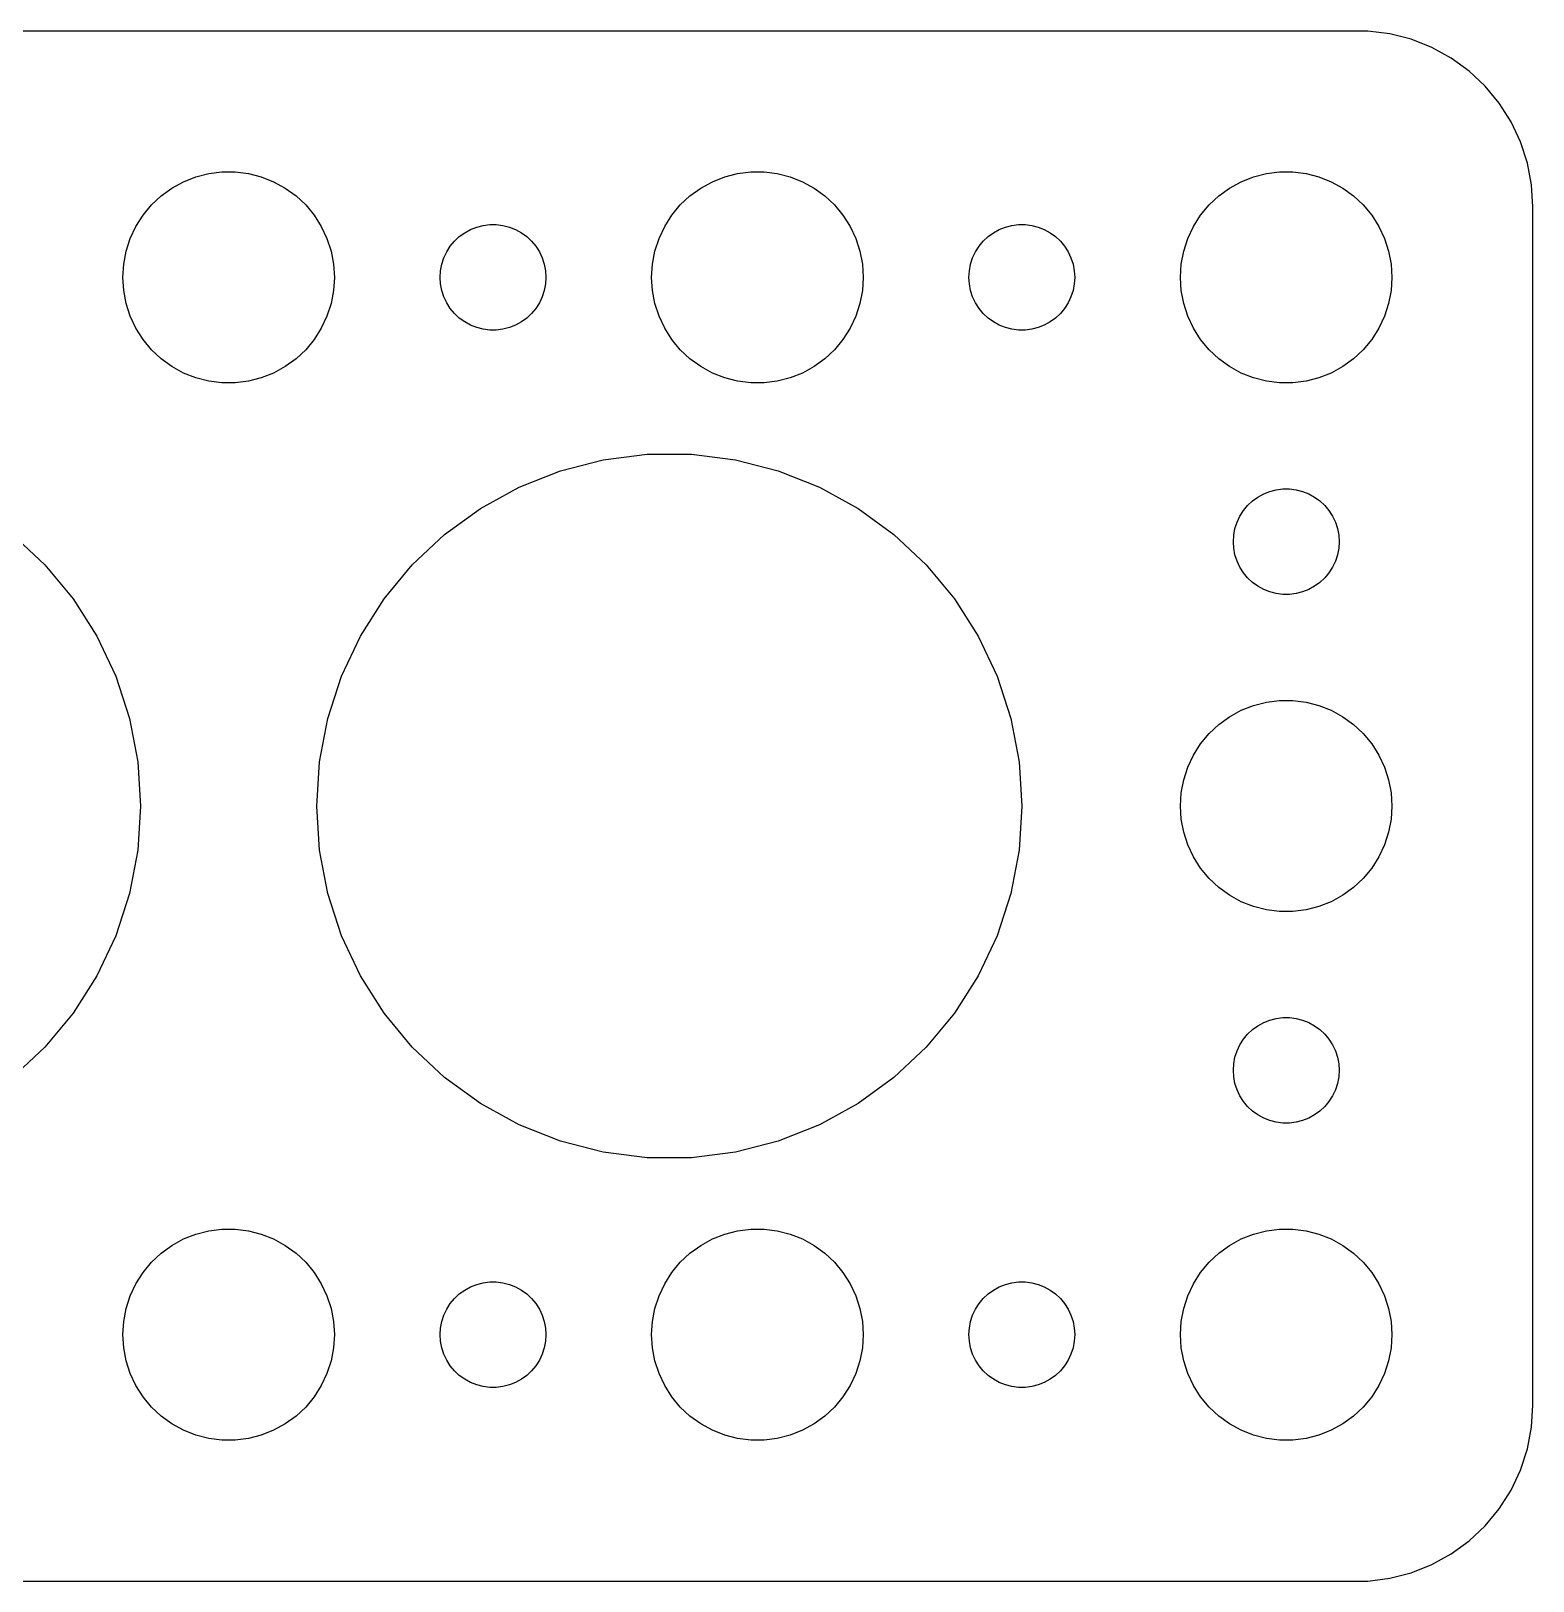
# Model space of a CAD drawing. Header units: metres. Extents: x -74 to 74, y 32 to 76.
# Drawn here: x 31.89 to 74.5, y 32.01 to 75.99 of the extents above; entities that cross this region are included whole.
import ezdxf

# ---------------------------------------------------------------- set-up
doc = ezdxf.new("R2010")
doc.units = ezdxf.units.M

msp = doc.modelspace()

# ---------------------------------------------------------------- linework, layer by layer
for p, q in [((69.8139, 75.9901), (-69.8139, 75.9901)), ((70.4369, 75.9114), (69.8139, 75.9901)), ((71.0451, 75.7553), (70.4369, 75.9114)), ((71.6289, 75.5241), (71.0451, 75.7553)), ((72.1791, 75.2216), (71.6289, 75.5241)), ((72.6871, 74.8526), (72.1791, 75.2216)), ((73.1448, 74.4227), (72.6871, 74.8526)), ((73.5451, 73.9389), (73.1448, 74.4227)), ((73.8815, 73.4088), (73.5451, 73.9389)), ((74.1489, 72.8406), (73.8815, 73.4088)), ((74.3429, 72.2434), (74.1489, 72.8406)), ((74.4606, 71.6267), (74.3429, 72.2434)), ((35.8925, 71.533), (36.2227, 71.7145)), ((36.2227, 71.7145), (36.5729, 71.8532)), ((36.5729, 71.8532), (36.9379, 71.9469)), ((36.9379, 71.9469), (37.3116, 71.9941)), ((37.3116, 71.9941), (37.6884, 71.9941)), ((37.6884, 71.9941), (38.0621, 71.9469)), ((38.0621, 71.9469), (38.427, 71.8532)), ((38.427, 71.8532), (38.7773, 71.7145)), ((38.7773, 71.7145), (39.1075, 71.533)), ((50.8925, 71.533), (51.2227, 71.7145)), ((51.2227, 71.7145), (51.5729, 71.8532)), ((51.5729, 71.8532), (51.9379, 71.9469)), ((51.9379, 71.9469), (52.3116, 71.9941)), ((52.3116, 71.9941), (52.6884, 71.9941)), ((52.6884, 71.9941), (53.0621, 71.9469)), ((53.0621, 71.9469), (53.427, 71.8532)), ((53.427, 71.8532), (53.7773, 71.7145)), ((53.7773, 71.7145), (54.1075, 71.533)), ((65.8925, 71.533), (66.2227, 71.7145)), ((66.2227, 71.7145), (66.573, 71.8532)), ((66.573, 71.8532), (66.9379, 71.9469)), ((66.9379, 71.9469), (67.3116, 71.9941)), ((67.3116, 71.9941), (67.6884, 71.9941)), ((67.6884, 71.9941), (68.0621, 71.9469)), ((68.0621, 71.9469), (68.427, 71.8532)), ((68.427, 71.8532), (68.7773, 71.7145)), ((68.7773, 71.7145), (69.1075, 71.533)), ((35.3131, 71.0536), (35.5877, 71.3115)), ((35.5877, 71.3115), (35.8925, 71.533)), ((39.1075, 71.533), (39.4123, 71.3115)), ((39.4123, 71.3115), (39.6869, 71.0536)), ((50.3131, 71.0536), (50.5877, 71.3115)), ((50.5877, 71.3115), (50.8925, 71.533)), ((54.1075, 71.533), (54.4123, 71.3115)), ((54.4123, 71.3115), (54.6869, 71.0536)), ((65.3131, 71.0536), (65.5877, 71.3115)), ((65.5877, 71.3115), (65.8925, 71.533)), ((69.1075, 71.533), (69.4123, 71.3115)), ((69.4123, 71.3115), (69.6869, 71.0536)), ((74.5, 71), (74.4606, 71.6267)), ((35.0729, 70.7634), (35.3131, 71.0536)), ((39.6869, 71.0536), (39.927, 70.7634)), ((50.0729, 70.7634), (50.3131, 71.0536)), ((54.6869, 71.0536), (54.927, 70.7634)), ((65.073, 70.7634), (65.3131, 71.0536)), ((69.6869, 71.0536), (69.927, 70.7634)), ((74.5, 37), (74.5, 71)), ((34.7107, 70.1044), (34.8711, 70.4453)), ((34.8711, 70.4453), (35.0729, 70.7634)), ((39.927, 70.7634), (40.1289, 70.4453)), ((40.1289, 70.4453), (40.2893, 70.1044)), ((44.3613, 70.3572), (44.5365, 70.4266)), ((44.5365, 70.4266), (44.7189, 70.4734)), ((44.7189, 70.4734), (44.9058, 70.497)), ((44.9058, 70.497), (45.0942, 70.497)), ((45.0942, 70.497), (45.2811, 70.4734)), ((45.2811, 70.4734), (45.4635, 70.4266)), ((45.4635, 70.4266), (45.6387, 70.3572)), ((49.7107, 70.1044), (49.8711, 70.4453)), ((49.8711, 70.4453), (50.0729, 70.7634)), ((54.927, 70.7634), (55.1289, 70.4453)), ((55.1289, 70.4453), (55.2893, 70.1044)), ((59.3613, 70.3572), (59.5365, 70.4266)), ((59.5365, 70.4266), (59.7189, 70.4734)), ((59.7189, 70.4734), (59.9058, 70.497)), ((59.9058, 70.497), (60.0942, 70.497)), ((60.0942, 70.497), (60.2811, 70.4734)), ((60.2811, 70.4734), (60.4635, 70.4266)), ((60.4635, 70.4266), (60.6387, 70.3572)), ((64.7107, 70.1044), (64.8711, 70.4453)), ((64.8711, 70.4453), (65.073, 70.7634)), ((69.927, 70.7634), (70.1289, 70.4453)), ((70.1289, 70.4453), (70.2893, 70.1044)), ((34.5942, 69.7461), (34.7107, 70.1044)), ((40.2893, 70.1044), (40.4057, 69.7461)), ((43.7865, 69.8817), (43.9065, 70.0268)), ((43.9065, 70.0268), (44.0439, 70.1558)), ((44.0439, 70.1558), (44.1963, 70.2665)), ((44.1963, 70.2665), (44.3613, 70.3572)), ((45.6387, 70.3572), (45.8037, 70.2665)), ((45.8037, 70.2665), (45.9561, 70.1558)), ((45.9561, 70.1558), (46.0934, 70.0268)), ((46.0934, 70.0268), (46.2135, 69.8817)), ((49.5942, 69.7461), (49.7107, 70.1044)), ((55.2893, 70.1044), (55.4057, 69.7461)), ((58.7865, 69.8817), (58.9065, 70.0268)), ((58.9065, 70.0268), (59.0439, 70.1558)), ((59.0439, 70.1558), (59.1963, 70.2665)), ((59.1963, 70.2665), (59.3613, 70.3572)), ((60.6387, 70.3572), (60.8037, 70.2665)), ((60.8037, 70.2665), (60.9561, 70.1558)), ((60.9561, 70.1558), (61.0934, 70.0268)), ((61.0934, 70.0268), (61.2135, 69.8817)), ((64.5943, 69.7461), (64.7107, 70.1044)), ((70.2893, 70.1044), (70.4057, 69.7461)), ((34.5237, 69.376), (34.5942, 69.7461)), ((40.4057, 69.7461), (40.4763, 69.376)), ((43.5471, 69.373), (43.6053, 69.5522)), ((43.6053, 69.5522), (43.6855, 69.7226)), ((43.6855, 69.7226), (43.7865, 69.8817)), ((46.2135, 69.8817), (46.3145, 69.7226)), ((46.3145, 69.7226), (46.3947, 69.5522)), ((46.3947, 69.5522), (46.4529, 69.373)), ((49.5237, 69.376), (49.5942, 69.7461)), ((55.4057, 69.7461), (55.4763, 69.376)), ((58.5471, 69.373), (58.6053, 69.5522)), ((58.6053, 69.5522), (58.6855, 69.7226)), ((58.6855, 69.7226), (58.7865, 69.8817)), ((61.2135, 69.8817), (61.3145, 69.7226)), ((61.3145, 69.7226), (61.3947, 69.5522)), ((61.3947, 69.5522), (61.4529, 69.373)), ((64.5237, 69.376), (64.5943, 69.7461)), ((70.4057, 69.7461), (70.4763, 69.376)), ((34.5, 69), (34.5237, 69.376)), ((40.4763, 69.376), (40.5, 69)), ((43.5, 69), (43.5118, 69.188)), ((43.5118, 69.188), (43.5471, 69.373)), ((46.4529, 69.373), (46.4882, 69.188)), ((46.4882, 69.188), (46.5, 69)), ((49.5, 69), (49.5237, 69.376)), ((55.4763, 69.376), (55.5, 69)), ((58.5, 69), (58.5118, 69.188)), ((58.5118, 69.188), (58.5471, 69.373)), ((61.4529, 69.373), (61.4882, 69.188)), ((61.4882, 69.188), (61.5, 69)), ((64.5, 69), (64.5237, 69.376)), ((70.4763, 69.376), (70.5, 69)), ((34.5237, 68.624), (34.5, 69)), ((34.5942, 68.2539), (34.5237, 68.624)), ((40.4763, 68.624), (40.4057, 68.2539)), ((40.5, 69), (40.4763, 68.624)), ((43.5118, 68.812), (43.5, 69)), ((43.5471, 68.627), (43.5118, 68.812)), ((43.6053, 68.4478), (43.5471, 68.627)), ((46.4529, 68.627), (46.3947, 68.4478)), ((46.4882, 68.812), (46.4529, 68.627)), ((46.5, 69), (46.4882, 68.812)), ((49.5237, 68.624), (49.5, 69)), ((49.5942, 68.2539), (49.5237, 68.624)), ((55.4763, 68.624), (55.4057, 68.2539)), ((55.5, 69), (55.4763, 68.624)), ((58.5118, 68.812), (58.5, 69)), ((58.5471, 68.627), (58.5118, 68.812)), ((58.6053, 68.4478), (58.5471, 68.627)), ((61.4529, 68.627), (61.3947, 68.4478)), ((61.4882, 68.812), (61.4529, 68.627)), ((61.5, 69), (61.4882, 68.812)), ((64.5237, 68.624), (64.5, 69)), ((64.5943, 68.2539), (64.5237, 68.624)), ((70.4763, 68.624), (70.4057, 68.2539)), ((70.5, 69), (70.4763, 68.624)), ((34.7107, 67.8956), (34.5942, 68.2539)), ((40.4057, 68.2539), (40.2893, 67.8956)), ((43.6855, 68.2774), (43.6053, 68.4478)), ((43.7865, 68.1183), (43.6855, 68.2774)), ((46.3145, 68.2774), (46.2135, 68.1183)), ((46.3947, 68.4478), (46.3145, 68.2774)), ((49.7107, 67.8956), (49.5942, 68.2539)), ((55.4057, 68.2539), (55.2893, 67.8956)), ((58.6855, 68.2774), (58.6053, 68.4478)), ((58.7865, 68.1183), (58.6855, 68.2774)), ((61.3145, 68.2774), (61.2135, 68.1183)), ((61.3947, 68.4478), (61.3145, 68.2774)), ((64.7107, 67.8956), (64.5943, 68.2539)), ((70.4057, 68.2539), (70.2893, 67.8956)), ((34.8711, 67.5547), (34.7107, 67.8956)), ((40.2893, 67.8956), (40.1289, 67.5547)), ((43.9065, 67.9732), (43.7865, 68.1183)), ((44.0439, 67.8442), (43.9065, 67.9732)), ((44.1963, 67.7335), (44.0439, 67.8442)), ((44.3613, 67.6427), (44.1963, 67.7335)), ((45.8037, 67.7335), (45.6387, 67.6427)), ((45.9561, 67.8442), (45.8037, 67.7335)), ((46.0934, 67.9732), (45.9561, 67.8442)), ((46.2135, 68.1183), (46.0934, 67.9732)), ((49.8711, 67.5547), (49.7107, 67.8956)), ((55.2893, 67.8956), (55.1289, 67.5547)), ((58.9065, 67.9732), (58.7865, 68.1183)), ((59.0439, 67.8442), (58.9065, 67.9732)), ((59.1963, 67.7335), (59.0439, 67.8442)), ((59.3613, 67.6427), (59.1963, 67.7335)), ((60.8037, 67.7335), (60.6387, 67.6427)), ((60.9561, 67.8442), (60.8037, 67.7335)), ((61.0934, 67.9732), (60.9561, 67.8442)), ((61.2135, 68.1183), (61.0934, 67.9732)), ((64.8711, 67.5547), (64.7107, 67.8956)), ((70.2893, 67.8956), (70.1289, 67.5547)), ((35.0729, 67.2366), (34.8711, 67.5547)), ((40.1289, 67.5547), (39.927, 67.2366)), ((44.5365, 67.5734), (44.3613, 67.6427)), ((44.7189, 67.5266), (44.5365, 67.5734)), ((44.9058, 67.5029), (44.7189, 67.5266)), ((45.0942, 67.5029), (44.9058, 67.5029)), ((45.2811, 67.5266), (45.0942, 67.5029)), ((45.4635, 67.5734), (45.2811, 67.5266)), ((45.6387, 67.6427), (45.4635, 67.5734)), ((50.0729, 67.2366), (49.8711, 67.5547)), ((55.1289, 67.5547), (54.927, 67.2366)), ((59.5365, 67.5734), (59.3613, 67.6427)), ((59.7189, 67.5266), (59.5365, 67.5734)), ((59.9058, 67.5029), (59.7189, 67.5266)), ((60.0942, 67.5029), (59.9058, 67.5029)), ((60.2811, 67.5266), (60.0942, 67.5029)), ((60.4635, 67.5734), (60.2811, 67.5266)), ((60.6387, 67.6427), (60.4635, 67.5734)), ((65.073, 67.2366), (64.8711, 67.5547)), ((70.1289, 67.5547), (69.927, 67.2366)), ((35.3131, 66.9464), (35.0729, 67.2366)), ((35.5877, 66.6884), (35.3131, 66.9464)), ((39.6869, 66.9464), (39.4123, 66.6884)), ((39.927, 67.2366), (39.6869, 66.9464)), ((50.3131, 66.9464), (50.0729, 67.2366)), ((50.5877, 66.6884), (50.3131, 66.9464)), ((54.6869, 66.9464), (54.4123, 66.6884)), ((54.927, 67.2366), (54.6869, 66.9464)), ((65.3131, 66.9464), (65.073, 67.2366)), ((65.5877, 66.6884), (65.3131, 66.9464)), ((69.6869, 66.9464), (69.4123, 66.6884)), ((69.927, 67.2366), (69.6869, 66.9464)), ((35.8925, 66.467), (35.5877, 66.6884)), ((36.2227, 66.2855), (35.8925, 66.467)), ((39.1075, 66.467), (38.7773, 66.2855)), ((39.4123, 66.6884), (39.1075, 66.467)), ((50.8925, 66.467), (50.5877, 66.6884)), ((51.2227, 66.2855), (50.8925, 66.467)), ((54.1075, 66.467), (53.7773, 66.2855)), ((54.4123, 66.6884), (54.1075, 66.467)), ((65.8925, 66.467), (65.5877, 66.6884)), ((66.2227, 66.2855), (65.8925, 66.467)), ((69.1075, 66.467), (68.7773, 66.2855)), ((69.4123, 66.6884), (69.1075, 66.467)), ((36.5729, 66.1468), (36.2227, 66.2855)), ((36.9379, 66.0531), (36.5729, 66.1468)), ((37.3116, 66.0059), (36.9379, 66.0531)), ((37.6884, 66.0059), (37.3116, 66.0059)), ((38.0621, 66.0531), (37.6884, 66.0059)), ((38.427, 66.1468), (38.0621, 66.0531)), ((38.7773, 66.2855), (38.427, 66.1468)), ((51.5729, 66.1468), (51.2227, 66.2855)), ((51.9379, 66.0531), (51.5729, 66.1468)), ((52.3116, 66.0059), (51.9379, 66.0531)), ((52.6884, 66.0059), (52.3116, 66.0059)), ((53.0621, 66.0531), (52.6884, 66.0059)), ((53.427, 66.1468), (53.0621, 66.0531)), ((53.7773, 66.2855), (53.427, 66.1468)), ((66.573, 66.1468), (66.2227, 66.2855)), ((66.9379, 66.0531), (66.573, 66.1468)), ((67.3116, 66.0059), (66.9379, 66.0531)), ((67.6884, 66.0059), (67.3116, 66.0059)), ((68.0621, 66.0531), (67.6884, 66.0059)), ((68.427, 66.1468), (68.0621, 66.0531)), ((68.7773, 66.2855), (68.427, 66.1468)), ((46.9098, 63.5106), (48.1262, 63.8229)), ((48.1262, 63.8229), (49.3721, 63.9803)), ((49.3721, 63.9803), (50.6279, 63.9803)), ((50.6279, 63.9803), (51.8738, 63.8229)), ((51.8738, 63.8229), (53.0902, 63.5106)), ((45.7422, 63.0483), (46.9098, 63.5106)), ((53.0902, 63.5106), (54.2578, 63.0483)), ((44.6417, 62.4433), (45.7422, 63.0483)), ((54.2578, 63.0483), (55.3583, 62.4433)), ((66.8613, 62.8572), (67.0365, 62.9266)), ((67.0365, 62.9266), (67.2189, 62.9734)), ((67.2189, 62.9734), (67.4058, 62.997)), ((67.4058, 62.997), (67.5942, 62.997)), ((67.5942, 62.997), (67.7811, 62.9734)), ((67.7811, 62.9734), (67.9635, 62.9266)), ((67.9635, 62.9266), (68.1387, 62.8572)), ((66.2865, 62.3817), (66.4065, 62.5268)), ((66.4065, 62.5268), (66.5439, 62.6558)), ((66.5439, 62.6558), (66.6963, 62.7665)), ((66.6963, 62.7665), (66.8613, 62.8572)), ((68.1387, 62.8572), (68.3037, 62.7665)), ((68.3037, 62.7665), (68.4561, 62.6558)), ((68.4561, 62.6558), (68.5934, 62.5268)), ((68.5934, 62.5268), (68.7135, 62.3817)), ((43.6257, 61.7051), (44.6417, 62.4433)), ((55.3583, 62.4433), (56.3742, 61.7051)), ((66.0471, 61.873), (66.1053, 62.0522)), ((66.1053, 62.0522), (66.1855, 62.2226)), ((66.1855, 62.2226), (66.2865, 62.3817)), ((68.7135, 62.3817), (68.8145, 62.2226)), ((68.8145, 62.2226), (68.8947, 62.0522)), ((68.8947, 62.0522), (68.9529, 61.873)), ((31.3742, 61.7051), (32.2897, 60.8455)), ((42.7103, 60.8455), (43.6257, 61.7051)), ((56.3742, 61.7051), (57.2897, 60.8455)), ((66, 61.5), (66.0118, 61.688)), ((66.0118, 61.688), (66.0471, 61.873)), ((68.9529, 61.873), (68.9882, 61.688)), ((68.9882, 61.688), (69, 61.5)), ((66.0118, 61.312), (66, 61.5)), ((66.0471, 61.127), (66.0118, 61.312)), ((68.9882, 61.312), (68.9529, 61.127)), ((69, 61.5), (68.9882, 61.312)), ((32.2897, 60.8455), (33.0902, 59.8778)), ((41.9098, 59.8778), (42.7103, 60.8455)), ((57.2897, 60.8455), (58.0902, 59.8778)), ((66.1053, 60.9478), (66.0471, 61.127)), ((66.1855, 60.7774), (66.1053, 60.9478)), ((66.2865, 60.6183), (66.1855, 60.7774)), ((68.8145, 60.7774), (68.7135, 60.6183)), ((68.8947, 60.9478), (68.8145, 60.7774)), ((68.9529, 61.127), (68.8947, 60.9478)), ((66.4065, 60.4732), (66.2865, 60.6183)), ((66.5439, 60.3442), (66.4065, 60.4732)), ((66.6963, 60.2335), (66.5439, 60.3442)), ((68.4561, 60.3442), (68.3037, 60.2335)), ((68.5934, 60.4732), (68.4561, 60.3442)), ((68.7135, 60.6183), (68.5934, 60.4732)), ((33.0902, 59.8778), (33.7631, 58.8175)), ((41.2369, 58.8175), (41.9098, 59.8778)), ((58.0902, 59.8778), (58.7631, 58.8175)), ((66.8613, 60.1427), (66.6963, 60.2335)), ((67.0365, 60.0734), (66.8613, 60.1427)), ((67.2189, 60.0266), (67.0365, 60.0734)), ((67.4058, 60.0029), (67.2189, 60.0266)), ((67.5942, 60.0029), (67.4058, 60.0029)), ((67.7811, 60.0266), (67.5942, 60.0029)), ((67.9635, 60.0734), (67.7811, 60.0266)), ((68.1387, 60.1427), (67.9635, 60.0734)), ((68.3037, 60.2335), (68.1387, 60.1427)), ((33.7631, 58.8175), (34.2978, 57.6812)), ((40.7022, 57.6812), (41.2369, 58.8175)), ((58.7631, 58.8175), (59.2978, 57.6812)), ((34.2978, 57.6812), (34.6858, 56.4869)), ((40.3142, 56.4869), (40.7022, 57.6812)), ((59.2978, 57.6812), (59.6858, 56.4869)), ((66.2227, 56.7145), (66.573, 56.8532)), ((66.573, 56.8532), (66.9379, 56.9469)), ((66.9379, 56.9469), (67.3116, 56.9941)), ((67.3116, 56.9941), (67.6884, 56.9941)), ((67.6884, 56.9941), (68.0621, 56.9469)), ((68.0621, 56.9469), (68.427, 56.8532)), ((68.427, 56.8532), (68.7773, 56.7145)), ((34.6858, 56.4869), (34.9211, 55.2533)), ((40.0788, 55.2533), (40.3142, 56.4869)), ((59.6858, 56.4869), (59.9211, 55.2533)), ((65.3131, 56.0536), (65.5877, 56.3115)), ((65.5877, 56.3115), (65.8925, 56.533)), ((65.8925, 56.533), (66.2227, 56.7145)), ((68.7773, 56.7145), (69.1075, 56.533)), ((69.1075, 56.533), (69.4123, 56.3115)), ((69.4123, 56.3115), (69.6869, 56.0536)), ((65.073, 55.7634), (65.3131, 56.0536)), ((69.6869, 56.0536), (69.927, 55.7634)), ((64.7107, 55.1044), (64.8711, 55.4453)), ((64.8711, 55.4453), (65.073, 55.7634)), ((69.927, 55.7634), (70.1289, 55.4453)), ((70.1289, 55.4453), (70.2893, 55.1044)), ((34.9211, 55.2533), (35, 54)), ((40, 54), (40.0788, 55.2533)), ((59.9211, 55.2533), (60, 54)), ((64.5943, 54.7461), (64.7107, 55.1044)), ((70.2893, 55.1044), (70.4057, 54.7461)), ((64.5237, 54.376), (64.5943, 54.7461)), ((70.4057, 54.7461), (70.4763, 54.376)), ((64.5, 54), (64.5237, 54.376)), ((70.4763, 54.376), (70.5, 54)), ((35, 54), (34.9211, 52.7467)), ((40.0788, 52.7467), (40, 54)), ((60, 54), (59.9211, 52.7467)), ((64.5237, 53.624), (64.5, 54)), ((70.5, 54), (70.4763, 53.624)), ((64.5943, 53.2539), (64.5237, 53.624)), ((64.7107, 52.8956), (64.5943, 53.2539)), ((70.4057, 53.2539), (70.2893, 52.8956)), ((70.4763, 53.624), (70.4057, 53.2539)), ((64.8711, 52.5547), (64.7107, 52.8956)), ((70.2893, 52.8956), (70.1289, 52.5547)), ((34.9211, 52.7467), (34.6858, 51.5131)), ((40.3142, 51.5131), (40.0788, 52.7467)), ((59.9211, 52.7467), (59.6858, 51.5131)), ((65.073, 52.2366), (64.8711, 52.5547)), ((70.1289, 52.5547), (69.927, 52.2366)), ((65.3131, 51.9464), (65.073, 52.2366)), ((65.5877, 51.6885), (65.3131, 51.9464)), ((69.6869, 51.9464), (69.4123, 51.6885)), ((69.927, 52.2366), (69.6869, 51.9464)), ((34.6858, 51.5131), (34.2978, 50.3188)), ((40.7022, 50.3188), (40.3142, 51.5131)), ((59.6858, 51.5131), (59.2978, 50.3188)), ((65.8925, 51.467), (65.5877, 51.6885)), ((66.2227, 51.2855), (65.8925, 51.467)), ((69.1075, 51.467), (68.7773, 51.2855)), ((69.4123, 51.6885), (69.1075, 51.467)), ((66.573, 51.1468), (66.2227, 51.2855)), ((66.9379, 51.0531), (66.573, 51.1468)), ((67.3116, 51.0059), (66.9379, 51.0531)), ((68.0621, 51.0531), (67.6884, 51.0059)), ((68.427, 51.1468), (68.0621, 51.0531)), ((68.7773, 51.2855), (68.427, 51.1468)), ((67.6884, 51.0059), (67.3116, 51.0059)), ((34.2978, 50.3188), (33.7631, 49.1825)), ((41.2369, 49.1825), (40.7022, 50.3188)), ((59.2978, 50.3188), (58.7631, 49.1825)), ((33.7631, 49.1825), (33.0902, 48.1222)), ((41.9098, 48.1222), (41.2369, 49.1825)), ((58.7631, 49.1825), (58.0902, 48.1222)), ((33.0902, 48.1222), (32.2897, 47.1545)), ((42.7103, 47.1545), (41.9098, 48.1222)), ((58.0902, 48.1222), (57.2897, 47.1545)), ((67.0365, 47.9266), (67.2189, 47.9734)), ((67.2189, 47.9734), (67.4058, 47.9971)), ((67.4058, 47.9971), (67.5942, 47.9971)), ((67.5942, 47.9971), (67.7811, 47.9734)), ((67.7811, 47.9734), (67.9635, 47.9266)), ((66.2865, 47.3817), (66.4065, 47.5268)), ((66.4065, 47.5268), (66.5439, 47.6558)), ((66.5439, 47.6558), (66.6963, 47.7665)), ((66.6963, 47.7665), (66.8613, 47.8573)), ((66.8613, 47.8573), (67.0365, 47.9266)), ((67.9635, 47.9266), (68.1387, 47.8573)), ((68.1387, 47.8573), (68.3037, 47.7665)), ((68.3037, 47.7665), (68.4561, 47.6558)), ((68.4561, 47.6558), (68.5934, 47.5268)), ((68.5934, 47.5268), (68.7135, 47.3817)), ((32.2897, 47.1545), (31.3742, 46.2949)), ((43.6257, 46.2949), (42.7103, 47.1545)), ((57.2897, 47.1545), (56.3742, 46.2949)), ((66.1053, 47.0522), (66.1855, 47.2226)), ((66.1855, 47.2226), (66.2865, 47.3817)), ((68.7135, 47.3817), (68.8145, 47.2226)), ((68.8145, 47.2226), (68.8947, 47.0522)), ((66, 46.5), (66.0118, 46.688)), ((66.0118, 46.688), (66.0471, 46.873)), ((66.0471, 46.873), (66.1053, 47.0522)), ((68.8947, 47.0522), (68.9529, 46.873)), ((68.9529, 46.873), (68.9882, 46.688)), ((68.9882, 46.688), (69, 46.5)), ((44.6417, 45.5567), (43.6257, 46.2949)), ((56.3742, 46.2949), (55.3583, 45.5567)), ((66.0118, 46.312), (66, 46.5)), ((66.0471, 46.127), (66.0118, 46.312)), ((68.9882, 46.312), (68.9529, 46.127)), ((69, 46.5), (68.9882, 46.312)), ((66.1053, 45.9478), (66.0471, 46.127)), ((66.1855, 45.7774), (66.1053, 45.9478)), ((66.2865, 45.6183), (66.1855, 45.7774)), ((68.8145, 45.7774), (68.7135, 45.6183)), ((68.8947, 45.9478), (68.8145, 45.7774)), ((68.9529, 46.127), (68.8947, 45.9478)), ((45.7422, 44.9517), (44.6417, 45.5567)), ((55.3583, 45.5567), (54.2578, 44.9517)), ((66.4065, 45.4732), (66.2865, 45.6183)), ((66.5439, 45.3442), (66.4065, 45.4732)), ((66.6963, 45.2335), (66.5439, 45.3442)), ((68.4561, 45.3442), (68.3037, 45.2335)), ((68.5934, 45.4732), (68.4561, 45.3442)), ((68.7135, 45.6183), (68.5934, 45.4732)), ((46.9098, 44.4894), (45.7422, 44.9517)), ((54.2578, 44.9517), (53.0902, 44.4894)), ((66.8613, 45.1428), (66.6963, 45.2335)), ((67.0365, 45.0734), (66.8613, 45.1428)), ((67.2189, 45.0266), (67.0365, 45.0734)), ((67.4058, 45.003), (67.2189, 45.0266)), ((67.5942, 45.003), (67.4058, 45.003)), ((67.7811, 45.0266), (67.5942, 45.003)), ((67.9635, 45.0734), (67.7811, 45.0266)), ((68.1387, 45.1428), (67.9635, 45.0734)), ((68.3037, 45.2335), (68.1387, 45.1428)), ((48.1262, 44.1771), (46.9098, 44.4894)), ((53.0902, 44.4894), (51.8738, 44.1771)), ((49.3721, 44.0197), (48.1262, 44.1771)), ((50.6279, 44.0197), (49.3721, 44.0197)), ((51.8738, 44.1771), (50.6279, 44.0197)), ((36.2227, 41.7145), (36.5729, 41.8532)), ((36.5729, 41.8532), (36.9379, 41.9469)), ((36.9379, 41.9469), (37.3116, 41.9941)), ((37.3116, 41.9941), (37.6884, 41.9941)), ((37.6884, 41.9941), (38.0621, 41.9469)), ((38.0621, 41.9469), (38.427, 41.8532)), ((38.427, 41.8532), (38.7773, 41.7145)), ((51.2227, 41.7145), (51.5729, 41.8532)), ((51.5729, 41.8532), (51.9379, 41.9469)), ((51.9379, 41.9469), (52.3116, 41.9941)), ((52.3116, 41.9941), (52.6884, 41.9941)), ((52.6884, 41.9941), (53.0621, 41.9469)), ((53.0621, 41.9469), (53.427, 41.8532)), ((53.427, 41.8532), (53.7773, 41.7145)), ((66.2227, 41.7145), (66.573, 41.8532)), ((66.573, 41.8532), (66.9379, 41.9469)), ((66.9379, 41.9469), (67.3116, 41.9941)), ((67.3116, 41.9941), (67.6884, 41.9941)), ((67.6884, 41.9941), (68.0621, 41.9469)), ((68.0621, 41.9469), (68.427, 41.8532)), ((68.427, 41.8532), (68.7773, 41.7145)), ((35.5877, 41.3116), (35.8925, 41.533)), ((35.8925, 41.533), (36.2227, 41.7145)), ((38.7773, 41.7145), (39.1075, 41.533)), ((39.1075, 41.533), (39.4123, 41.3116)), ((50.5877, 41.3116), (50.8925, 41.533)), ((50.8925, 41.533), (51.2227, 41.7145)), ((53.7773, 41.7145), (54.1075, 41.533)), ((54.1075, 41.533), (54.4123, 41.3116)), ((65.5877, 41.3116), (65.8925, 41.533)), ((65.8925, 41.533), (66.2227, 41.7145)), ((68.7773, 41.7145), (69.1075, 41.533)), ((69.1075, 41.533), (69.4123, 41.3116)), ((35.0729, 40.7634), (35.3131, 41.0536)), ((35.3131, 41.0536), (35.5877, 41.3116)), ((39.4123, 41.3116), (39.6869, 41.0536)), ((39.6869, 41.0536), (39.927, 40.7634)), ((50.0729, 40.7634), (50.3131, 41.0536)), ((50.3131, 41.0536), (50.5877, 41.3116)), ((54.4123, 41.3116), (54.6869, 41.0536)), ((54.6869, 41.0536), (54.927, 40.7634)), ((65.073, 40.7634), (65.3131, 41.0536)), ((65.3131, 41.0536), (65.5877, 41.3116)), ((69.4123, 41.3116), (69.6869, 41.0536)), ((69.6869, 41.0536), (69.927, 40.7634)), ((34.8711, 40.4453), (35.0729, 40.7634)), ((39.927, 40.7634), (40.1289, 40.4453)), ((44.5365, 40.4266), (44.7189, 40.4734)), ((44.7189, 40.4734), (44.9058, 40.4971)), ((44.9058, 40.4971), (45.0942, 40.4971)), ((45.0942, 40.4971), (45.2811, 40.4734)), ((45.2811, 40.4734), (45.4635, 40.4266)), ((49.8711, 40.4453), (50.0729, 40.7634)), ((54.927, 40.7634), (55.1289, 40.4453)), ((59.5365, 40.4266), (59.7189, 40.4734)), ((59.7189, 40.4734), (59.9058, 40.4971)), ((59.9058, 40.4971), (60.0942, 40.4971)), ((60.0942, 40.4971), (60.2811, 40.4734)), ((60.2811, 40.4734), (60.4635, 40.4266)), ((64.8711, 40.4453), (65.073, 40.7634)), ((69.927, 40.7634), (70.1289, 40.4453)), ((34.5942, 39.7461), (34.7107, 40.1044)), ((34.7107, 40.1044), (34.8711, 40.4453)), ((40.1289, 40.4453), (40.2893, 40.1044)), ((40.2893, 40.1044), (40.4057, 39.7461)), ((43.7865, 39.8817), (43.9065, 40.0268)), ((43.9065, 40.0268), (44.0439, 40.1558)), ((44.0439, 40.1558), (44.1963, 40.2665)), ((44.1963, 40.2665), (44.3613, 40.3573)), ((44.3613, 40.3573), (44.5365, 40.4266)), ((45.4635, 40.4266), (45.6387, 40.3573)), ((45.6387, 40.3573), (45.8037, 40.2665)), ((45.8037, 40.2665), (45.9561, 40.1558)), ((45.9561, 40.1558), (46.0934, 40.0268)), ((46.0934, 40.0268), (46.2135, 39.8817)), ((49.5942, 39.7461), (49.7107, 40.1044)), ((49.7107, 40.1044), (49.8711, 40.4453)), ((55.1289, 40.4453), (55.2893, 40.1044)), ((55.2893, 40.1044), (55.4057, 39.7461)), ((58.7865, 39.8817), (58.9065, 40.0268)), ((58.9065, 40.0268), (59.0439, 40.1558)), ((59.0439, 40.1558), (59.1963, 40.2665)), ((59.1963, 40.2665), (59.3613, 40.3573)), ((59.3613, 40.3573), (59.5365, 40.4266)), ((60.4635, 40.4266), (60.6387, 40.3573)), ((60.6387, 40.3573), (60.8037, 40.2665)), ((60.8037, 40.2665), (60.9561, 40.1558)), ((60.9561, 40.1558), (61.0934, 40.0268)), ((61.0934, 40.0268), (61.2135, 39.8817)), ((64.5943, 39.7461), (64.7107, 40.1044)), ((64.7107, 40.1044), (64.8711, 40.4453)), ((70.1289, 40.4453), (70.2893, 40.1044)), ((70.2893, 40.1044), (70.4057, 39.7461)), ((34.5237, 39.376), (34.5942, 39.7461)), ((40.4057, 39.7461), (40.4763, 39.376)), ((43.6053, 39.5522), (43.6855, 39.7226)), ((43.6855, 39.7226), (43.7865, 39.8817)), ((46.2135, 39.8817), (46.3145, 39.7226)), ((46.3145, 39.7226), (46.3947, 39.5522)), ((49.5237, 39.376), (49.5942, 39.7461)), ((55.4057, 39.7461), (55.4763, 39.376)), ((58.6053, 39.5522), (58.6855, 39.7226)), ((58.6855, 39.7226), (58.7865, 39.8817)), ((61.2135, 39.8817), (61.3145, 39.7226)), ((61.3145, 39.7226), (61.3947, 39.5522)), ((64.5237, 39.376), (64.5943, 39.7461)), ((70.4057, 39.7461), (70.4763, 39.376)), ((34.5, 39), (34.5237, 39.376)), ((40.4763, 39.376), (40.5, 39)), ((43.5, 39), (43.5118, 39.188)), ((43.5118, 39.188), (43.5471, 39.373)), ((43.5471, 39.373), (43.6053, 39.5522)), ((46.3947, 39.5522), (46.4529, 39.373)), ((46.4529, 39.373), (46.4882, 39.188)), ((46.4882, 39.188), (46.5, 39)), ((49.5, 39), (49.5237, 39.376)), ((55.4763, 39.376), (55.5, 39)), ((58.5, 39), (58.5118, 39.188)), ((58.5118, 39.188), (58.5471, 39.373)), ((58.5471, 39.373), (58.6053, 39.5522)), ((61.3947, 39.5522), (61.4529, 39.373)), ((61.4529, 39.373), (61.4882, 39.188)), ((61.4882, 39.188), (61.5, 39)), ((64.5, 39), (64.5237, 39.376)), ((70.4763, 39.376), (70.5, 39)), ((34.5237, 38.624), (34.5, 39)), ((40.5, 39), (40.4763, 38.624)), ((43.5118, 38.812), (43.5, 39)), ((43.5471, 38.627), (43.5118, 38.812)), ((46.4882, 38.812), (46.4529, 38.627)), ((46.5, 39), (46.4882, 38.812)), ((49.5237, 38.624), (49.5, 39)), ((55.5, 39), (55.4763, 38.624)), ((58.5118, 38.812), (58.5, 39)), ((58.5471, 38.627), (58.5118, 38.812)), ((61.4882, 38.812), (61.4529, 38.627)), ((61.5, 39), (61.4882, 38.812)), ((64.5237, 38.624), (64.5, 39)), ((70.5, 39), (70.4763, 38.624)), ((34.5942, 38.2539), (34.5237, 38.624)), ((40.4763, 38.624), (40.4057, 38.2539)), ((43.6053, 38.4478), (43.5471, 38.627)), ((43.6855, 38.2774), (43.6053, 38.4478)), ((43.7865, 38.1183), (43.6855, 38.2774)), ((46.3145, 38.2774), (46.2135, 38.1183)), ((46.3947, 38.4478), (46.3145, 38.2774)), ((46.4529, 38.627), (46.3947, 38.4478)), ((49.5942, 38.2539), (49.5237, 38.624)), ((55.4763, 38.624), (55.4057, 38.2539)), ((58.6053, 38.4478), (58.5471, 38.627)), ((58.6855, 38.2774), (58.6053, 38.4478)), ((58.7865, 38.1183), (58.6855, 38.2774)), ((61.3145, 38.2774), (61.2135, 38.1183)), ((61.3947, 38.4478), (61.3145, 38.2774)), ((61.4529, 38.627), (61.3947, 38.4478)), ((64.5943, 38.2539), (64.5237, 38.624)), ((70.4763, 38.624), (70.4057, 38.2539)), ((34.7107, 37.8956), (34.5942, 38.2539)), ((34.8711, 37.5547), (34.7107, 37.8956)), ((40.2893, 37.8956), (40.1289, 37.5547)), ((40.4057, 38.2539), (40.2893, 37.8956)), ((43.9065, 37.9732), (43.7865, 38.1183)), ((44.0439, 37.8442), (43.9065, 37.9732)), ((44.1963, 37.7335), (44.0439, 37.8442)), ((45.9561, 37.8442), (45.8037, 37.7335)), ((46.0934, 37.9732), (45.9561, 37.8442)), ((46.2135, 38.1183), (46.0934, 37.9732)), ((49.7107, 37.8956), (49.5942, 38.2539)), ((49.8711, 37.5547), (49.7107, 37.8956)), ((55.2893, 37.8956), (55.1289, 37.5547)), ((55.4057, 38.2539), (55.2893, 37.8956)), ((58.9065, 37.9732), (58.7865, 38.1183)), ((59.0439, 37.8442), (58.9065, 37.9732)), ((59.1963, 37.7335), (59.0439, 37.8442)), ((60.9561, 37.8442), (60.8037, 37.7335)), ((61.0934, 37.9732), (60.9561, 37.8442)), ((61.2135, 38.1183), (61.0934, 37.9732)), ((64.7107, 37.8956), (64.5943, 38.2539)), ((64.8711, 37.5547), (64.7107, 37.8956)), ((70.2893, 37.8956), (70.1289, 37.5547)), ((70.4057, 38.2539), (70.2893, 37.8956)), ((35.0729, 37.2366), (34.8711, 37.5547)), ((40.1289, 37.5547), (39.927, 37.2366)), ((44.3613, 37.6428), (44.1963, 37.7335)), ((44.5365, 37.5734), (44.3613, 37.6428)), ((44.7189, 37.5266), (44.5365, 37.5734)), ((44.9058, 37.503), (44.7189, 37.5266)), ((45.0942, 37.503), (44.9058, 37.503)), ((45.2811, 37.5266), (45.0942, 37.503)), ((45.4635, 37.5734), (45.2811, 37.5266)), ((45.6387, 37.6428), (45.4635, 37.5734)), ((45.8037, 37.7335), (45.6387, 37.6428)), ((50.0729, 37.2366), (49.8711, 37.5547)), ((55.1289, 37.5547), (54.927, 37.2366)), ((59.3613, 37.6428), (59.1963, 37.7335)), ((59.5365, 37.5734), (59.3613, 37.6428)), ((59.7189, 37.5266), (59.5365, 37.5734)), ((59.9058, 37.503), (59.7189, 37.5266)), ((60.0942, 37.503), (59.9058, 37.503)), ((60.2811, 37.5266), (60.0942, 37.503)), ((60.4635, 37.5734), (60.2811, 37.5266)), ((60.6387, 37.6428), (60.4635, 37.5734)), ((60.8037, 37.7335), (60.6387, 37.6428)), ((65.073, 37.2366), (64.8711, 37.5547)), ((70.1289, 37.5547), (69.927, 37.2366)), ((35.3131, 36.9464), (35.0729, 37.2366)), ((35.5877, 36.6885), (35.3131, 36.9464)), ((39.6869, 36.9464), (39.4123, 36.6885)), ((39.927, 37.2366), (39.6869, 36.9464)), ((50.3131, 36.9464), (50.0729, 37.2366)), ((50.5877, 36.6885), (50.3131, 36.9464)), ((54.6869, 36.9464), (54.4123, 36.6885)), ((54.927, 37.2366), (54.6869, 36.9464)), ((65.3131, 36.9464), (65.073, 37.2366)), ((65.5877, 36.6885), (65.3131, 36.9464)), ((69.6869, 36.9464), (69.4123, 36.6885)), ((69.927, 37.2366), (69.6869, 36.9464)), ((74.4606, 36.3733), (74.5, 37)), ((35.8925, 36.467), (35.5877, 36.6885)), ((39.4123, 36.6885), (39.1075, 36.467)), ((50.8925, 36.467), (50.5877, 36.6885)), ((54.4123, 36.6885), (54.1075, 36.467)), ((65.8925, 36.467), (65.5877, 36.6885)), ((69.4123, 36.6885), (69.1075, 36.467)), ((36.2227, 36.2855), (35.8925, 36.467)), ((36.5729, 36.1468), (36.2227, 36.2855)), ((36.9379, 36.0531), (36.5729, 36.1468)), ((38.427, 36.1468), (38.0621, 36.0531)), ((38.7773, 36.2855), (38.427, 36.1468)), ((39.1075, 36.467), (38.7773, 36.2855)), ((51.2227, 36.2855), (50.8925, 36.467)), ((51.5729, 36.1468), (51.2227, 36.2855)), ((51.9379, 36.0531), (51.5729, 36.1468)), ((53.427, 36.1468), (53.0621, 36.0531)), ((53.7773, 36.2855), (53.427, 36.1468)), ((54.1075, 36.467), (53.7773, 36.2855)), ((66.2227, 36.2855), (65.8925, 36.467)), ((66.573, 36.1468), (66.2227, 36.2855)), ((66.9379, 36.0531), (66.573, 36.1468)), ((68.427, 36.1468), (68.0621, 36.0531)), ((68.7773, 36.2855), (68.427, 36.1468)), ((69.1075, 36.467), (68.7773, 36.2855)), ((74.3429, 35.7566), (74.4606, 36.3733)), ((37.3116, 36.0059), (36.9379, 36.0531)), ((37.6884, 36.0059), (37.3116, 36.0059)), ((38.0621, 36.0531), (37.6884, 36.0059)), ((52.3116, 36.0059), (51.9379, 36.0531)), ((52.6884, 36.0059), (52.3116, 36.0059)), ((53.0621, 36.0531), (52.6884, 36.0059)), ((67.3116, 36.0059), (66.9379, 36.0531)), ((67.6884, 36.0059), (67.3116, 36.0059)), ((68.0621, 36.0531), (67.6884, 36.0059)), ((74.1489, 35.1594), (74.3429, 35.7566)), ((73.8815, 34.5912), (74.1489, 35.1594)), ((73.5451, 34.0611), (73.8815, 34.5912)), ((73.1448, 33.5773), (73.5451, 34.0611)), ((72.6871, 33.1474), (73.1448, 33.5773)), ((72.1791, 32.7784), (72.6871, 33.1474)), ((71.6289, 32.4759), (72.1791, 32.7784)), ((70.4369, 32.0886), (71.0451, 32.2447)), ((71.0451, 32.2447), (71.6289, 32.4759)), ((-69.8139, 32.0099), (69.8139, 32.0099)), ((69.8139, 32.0099), (70.4369, 32.0886))]:
    msp.add_line(p, q)

doc.saveas('drawing.dxf')
